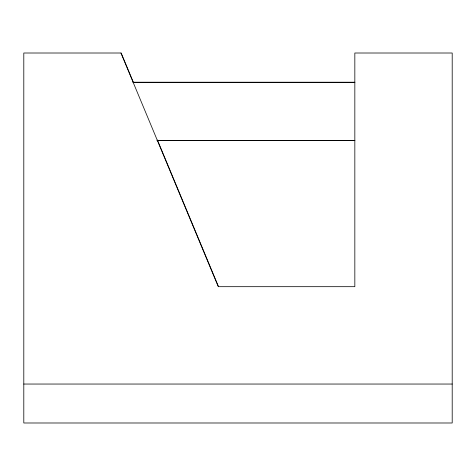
<?xml version="1.0" encoding="UTF-8"?>
<svg xmlns="http://www.w3.org/2000/svg" width="476" height="476" viewBox="0 0 476 476"><rect width="100%" height="100%" fill="white"/><g stroke="black" fill="none" stroke-linecap="round" stroke-linejoin="round"><path stroke-width="0.71" d="M133.131 82.217L354.834 82.217M133.042 82.384L354.834 82.384M157.52 140.474L354.834 140.474M156.86 140.634L354.834 140.634M23.8 384.043L452.2 384.043M133.441 82.473L121.166 53.009L23.8 53.009L23.8 422.991L452.2 422.991L452.2 53.009L354.834 53.009L354.834 286.683L218.294 286.683L120.928 53.009M157.425 140.039L218.526 286.683"/></g></svg>
